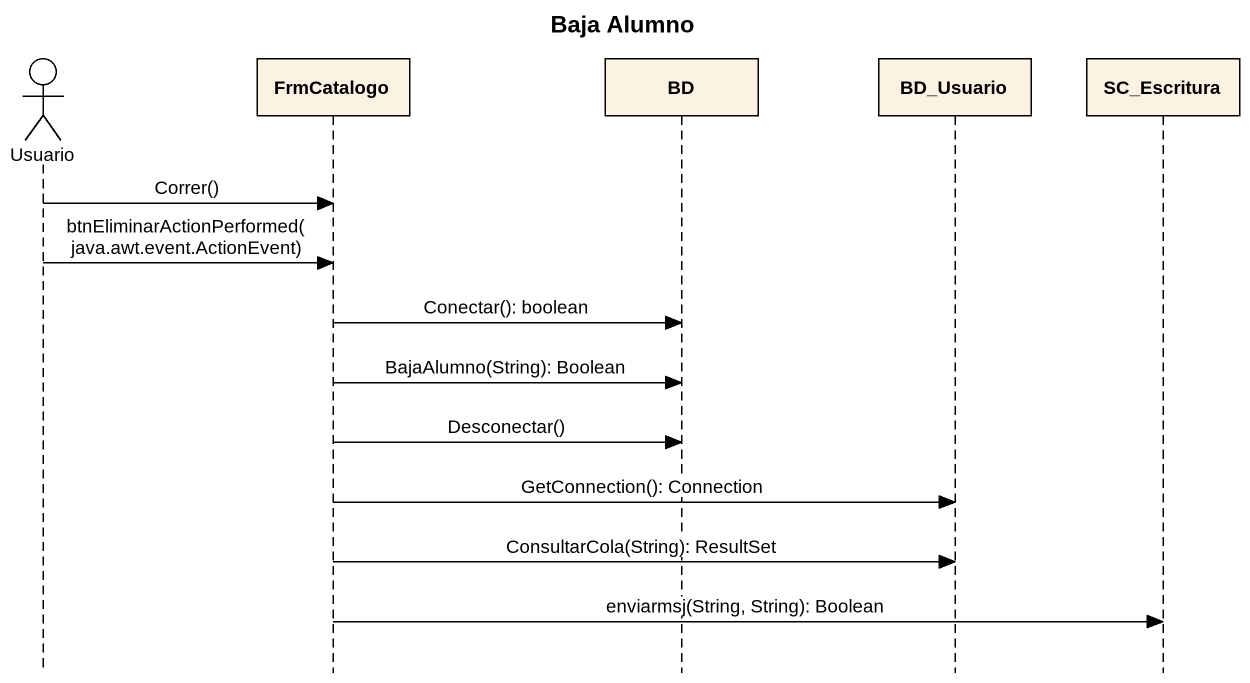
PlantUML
@startuml
title Baja Alumno
hide footbox
actor Usuario
participant FrmCatalogo
participant BD
participant BD_Usuario
participant SC_Escritura

Usuario -> FrmCatalogo : Correr()
Usuario -> FrmCatalogo : btnEliminarActionPerformed(java.awt.event.ActionEvent)
FrmCatalogo -> BD : Conectar(): boolean
FrmCatalogo -> BD : BajaAlumno(String): Boolean
FrmCatalogo -> BD : Desconectar()
FrmCatalogo -> BD_Usuario : GetConnection(): Connection
FrmCatalogo -> BD_Usuario : ConsultarCola(String): ResultSet
FrmCatalogo -> SC_Escritura : enviarmsj(String, String): Boolean
@enduml
